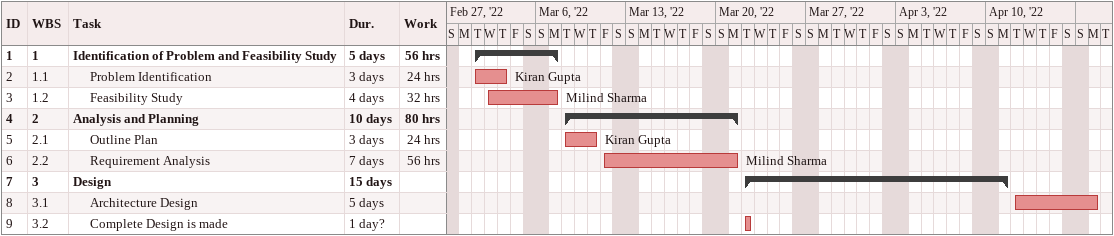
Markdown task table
| ID | WBS | Task | Duration | Start | Finish | Resources | Work (h) |
|---|---|---|---|---|---|---|---|
| 1 | 1 | **Identification of Problem and Feasibility Study** | 5d | 2022-03-01 | 2022-03-07 |  | 56 |
| 2 | 1.1 | Problem Identification | 3d | 2022-03-01 | 2022-03-03 | Kiran Gupta | 24 |
| 3 | 1.2 | Feasibility Study | 4d | 2022-03-02 | 2022-03-07 | Milind Sharma | 32 |
| 4 | 2 | **Analysis and Planning** | 10d | 2022-03-08 | 2022-03-21 |  | 80 |
| 5 | 2.1 | Outline Plan | 3d | 2022-03-08 | 2022-03-10 | Kiran Gupta | 24 |
| 6 | 2.2 | Requirement Analysis | 7d | 2022-03-11 | 2022-03-21 | Milind Sharma | 56 |
| 7 | 3 | **Design** | 15d | 2022-03-22 | 2022-04-11 |  |  |
| 8 | 3.1 | Architecture Design | 5d | 2022-04-12 | 2022-04-18 |  |  |
| 9 | 3.2 | Complete Design is made | 1d? | 2022-03-22 | 2022-03-22 |  |  |
